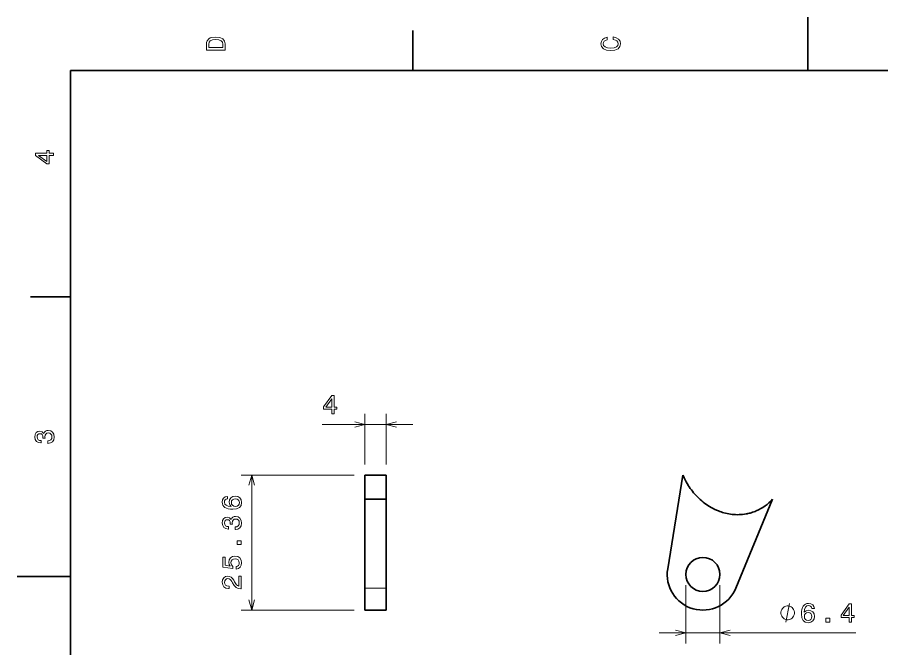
# Model space of a CAD drawing. Extents: x 0 to 297, y 0 to 210.
# Drawn here: x 0 to 162.4, y 91.4 to 210 of the extents above; entities that cross this region are included whole.
import ezdxf

# ---------------------------------------------------------------- set-up
doc = ezdxf.new("R2010")
doc.units = 0

msp = doc.modelspace()

# ---------------------------------------------------------------- linework, layer by layer
at = {"color": 7, "lineweight": 35, "ltscale": 0.25}
for p, q in [((148.5, 200), (148.5, 210)), ((10, 105), (0, 105))]:
    msp.add_line(p, q, dxfattribs=at)
at = {"color": 7, "lineweight": 35, "ltscale": 0.1875}
for p, q in [((74.300003, 200), (74.300003, 207.5)), ((10, 157.5), (2.5, 157.5))]:
    msp.add_line(p, q, dxfattribs=at)
at = {"color": 7, "lineweight": 35}
for p, q in [((287, 200), (10, 200)), ((10, 200), (10, 10))]:
    msp.add_line(p, q, dxfattribs=at)
at = {"color": 7, "lineweight": 13, "ltscale": 0.237343}
for p, q in [((65.310646, 126.040985), (65.310646, 135.534698)), ((69.310646, 126.040985), (69.310646, 135.534698))]:
    msp.add_line(p, q, dxfattribs=at)
at = {"color": 7, "lineweight": 13, "ltscale": 0.425901}
msp.add_line((57.274624, 133.534698), (74.310646, 133.534698), dxfattribs=at)
at = {"color": 7, "lineweight": 13}
for p, q in [((63.310646, 124.040985), (42.030846, 124.040985)), ((44.030846, 98.676437), (44.030846, 124.040985)), ((63.310646, 98.676437), (42.030846, 98.676437))]:
    msp.add_line(p, q, dxfattribs=at)
at = {"color": 7, "lineweight": 35, "ltscale": 0.1}
for p, q in [((69.310646, 124.040985), (65.310646, 124.040985)), ((69.310646, 119.478928), (65.310646, 119.478928)), ((69.310646, 98.676437), (65.310646, 98.676437))]:
    msp.add_line(p, q, dxfattribs=at)
at = {"color": 7, "lineweight": 35, "ltscale": 0.004714}
for p, q in [((65.310646, 124.040985), (65.310646, 123.852417)), ((69.310646, 124.040985), (69.310646, 123.852417))]:
    msp.add_line(p, q, dxfattribs=at)
at = {"color": 7, "lineweight": 35, "ltscale": 0.18143}
msp.add_line((65.310646, 123.852417), (65.310646, 116.59523), dxfattribs=at)
at = {"color": 7, "lineweight": 35, "ltscale": 0.109336}
msp.add_line((69.310646, 123.852417), (69.310646, 119.478996), dxfattribs=at)
at = {"color": 7, "lineweight": 35, "ltscale": 0.445475}
msp.add_line((125.045784, 124.040985), (122.180222, 106.453896), dxfattribs=at)
at = {"color": 7, "lineweight": 35, "ltscale": 0.005116}
msp.add_line((125.045784, 124.040985), (125.125275, 123.852417), dxfattribs=at)
at = {"color": 7, "lineweight": 35, "ltscale": 0.416561}
for p, q in [((65.310646, 102.816475), (65.310646, 119.478928)), ((69.310646, 102.816475), (69.310646, 119.478928))]:
    msp.add_line(p, q, dxfattribs=at)
at = {"color": 7, "lineweight": 35, "ltscale": 0.450762}
msp.add_line((134.984665, 102.816475), (141.87381, 119.478928), dxfattribs=at)
at = {"color": 7, "lineweight": 13, "ltscale": 0.1}
msp.add_line((69.310646, 102.816475), (65.310646, 102.816475), dxfattribs=at)
at = {"color": 7, "lineweight": 35, "ltscale": 0.103501}
for p, q in [((65.310646, 102.816475), (65.310646, 98.676437)), ((69.310646, 102.816475), (69.310646, 98.676437))]:
    msp.add_line(p, q, dxfattribs=at)
at = {"color": 8, "lineweight": 13, "ltscale": 0.274071}
for p, q in [((125.593018, 103.376434), (125.593018, 92.413582)), ((131.993011, 103.376434), (131.993011, 92.413582))]:
    msp.add_line(p, q, dxfattribs=at)
at = {"color": 8, "lineweight": 13}
msp.add_line((120.593018, 94.413582), (157.518768, 94.413582), dxfattribs=at)
at = {"color": 7, "lineweight": 13}
for points in [[(35.533215, 204.994965), (35.533215, 203.829971), (39.033215, 203.829971), (39.033215, 204.994965), (38.922264, 205.544678), (38.584366, 205.953171), (38.034657, 206.205338), (37.283215, 206.296112), (36.516644, 206.215424), (36.21405, 206.114563), (35.971977, 205.973343), (35.644165, 205.56485), (35.563473, 205.297562)], [(111.93206, 205.817017), (112.35569, 205.716141), (112.658287, 205.549713), (112.844887, 205.317734), (112.905403, 205.045395), (112.814629, 204.71759), (112.54229, 204.460388), (112.098488, 204.28891), (111.483215, 204.233429), (110.872986, 204.28891), (110.424141, 204.455338), (110.151802, 204.71254), (110.055984, 205.045395), (110.106415, 205.287476), (110.247627, 205.494247), (110.474571, 205.655624), (110.787247, 205.766571), (110.787247, 206.245682), (110.308144, 206.094391), (109.94503, 205.832138), (109.718086, 205.474075), (109.637398, 205.045395), (109.763474, 204.510818), (110.116501, 204.10231), (110.696472, 203.840057), (111.483215, 203.749283), (112.269958, 203.840057), (112.84993, 204.10231), (113.208, 204.510818), (113.329041, 205.045395), (113.233215, 205.51442), (112.965927, 205.892654), (112.527161, 206.159943), (111.93206, 206.301163)], [(35.951801, 204.959656), (36.027451, 205.342941), (36.259438, 205.605194), (36.672985, 205.761536), (37.283215, 205.811966), (37.873272, 205.756485), (38.286816, 205.600143), (38.533936, 205.332855), (38.614628, 204.959656), (38.614628, 204.298996), (35.951801, 204.298996)], [(6.833213, 184.02739), (6.833213, 184.481277), (5.965778, 184.481277), (5.965778, 184.98056), (5.56232, 184.98056), (5.56232, 184.481277), (3.408862, 184.481277), (3.408862, 184.022339), (5.521974, 182.489197), (5.965778, 182.489197), (5.965778, 184.02739)], [(5.56232, 182.912827), (3.993876, 184.02739), (5.56232, 184.02739)], [(59.070015, 135.534698), (59.523903, 135.534698), (59.523903, 136.40213), (60.023186, 136.40213), (60.023186, 136.805588), (59.523903, 136.805588), (59.523903, 138.959045), (59.064972, 138.959045), (57.53183, 136.845947), (57.53183, 136.40213), (59.070015, 136.40213)], [(57.95546, 136.805588), (59.070015, 138.374039), (59.070015, 136.805588)], [(5.73379, 129.979111), (5.769093, 129.979111), (6.253242, 130.059799), (6.616354, 130.296829), (6.848343, 130.670029), (6.934078, 131.164276), (6.848343, 131.688766), (6.626441, 132.082138), (6.273415, 132.334305), (5.819525, 132.425079), (5.521974, 132.384735), (5.279899, 132.273788), (5.0933, 132.092224), (4.957133, 131.850143), (4.684798, 132.177963), (4.251081, 132.293961), (3.857709, 132.218307), (3.560158, 132.00145), (3.373559, 131.648422), (3.307997, 131.164276), (3.388689, 130.710388), (3.610591, 130.362396), (3.963617, 130.135452), (4.432637, 130.059799), (4.46794, 130.059799), (4.46794, 130.508652), (4.145173, 130.548996), (3.913184, 130.680115), (3.771974, 130.891937), (3.721542, 131.189484), (3.761888, 131.451736), (3.867795, 131.643372), (4.039265, 131.759369), (4.271254, 131.804764), (4.518372, 131.759369), (4.684798, 131.638336), (4.785663, 131.426514), (4.815922, 131.139053), (4.810879, 130.942368), (5.209294, 130.942368), (5.199208, 131.189484), (5.244596, 131.507217), (5.365634, 131.744247), (5.56232, 131.885452), (5.819525, 131.935883), (6.112032, 131.880417), (6.328891, 131.734161), (6.465058, 131.502167), (6.510447, 131.194534), (6.460014, 130.876801), (6.308718, 130.644821), (6.066643, 130.498566), (5.73379, 130.443085)], [(39.47393, 120.04113), (39.065426, 119.945313), (38.762833, 119.723404), (38.57119, 119.38047), (38.50563, 118.936661), (38.540932, 118.639114), (38.636753, 118.381912), (38.793095, 118.154961), (39.014996, 117.963318), (39.292374, 117.812027), (39.630268, 117.701073), (40.028683, 117.63047), (40.477531, 117.610291), (41.193668, 117.690987), (41.713123, 117.938103), (42.025803, 118.336517), (42.13171, 118.881187), (42.040932, 119.370384), (41.803902, 119.743576), (41.430702, 119.985657), (40.956638, 120.071388), (40.477531, 119.985657), (40.109375, 119.753662), (39.877388, 119.395599), (39.796696, 118.95179), (39.89756, 118.472687), (40.185024, 118.114616), (39.630268, 118.190262), (39.231853, 118.351646), (38.994823, 118.59877), (38.914131, 118.941704), (38.954475, 119.193871), (39.060383, 119.385513), (39.236897, 119.511589), (39.47393, 119.577156)], [(40.961681, 119.582199), (41.279404, 119.526718), (41.521481, 119.385513), (41.682861, 119.158569), (41.733295, 118.876144), (41.682861, 118.578598), (41.526524, 118.351646), (41.284447, 118.205399), (40.966724, 118.160004), (40.654045, 118.210442), (40.417011, 118.351646), (40.265717, 118.583633), (40.210239, 118.896317), (40.265717, 119.168655), (40.411968, 119.385513), (40.649002, 119.526718)], [(40.931423, 113.823837), (40.966724, 113.823837), (41.450874, 113.904533), (41.813988, 114.141563), (42.045975, 114.514763), (42.13171, 115.008995), (42.045975, 115.533493), (41.824074, 115.926865), (41.471046, 116.179024), (41.017159, 116.269806), (40.719608, 116.229462), (40.477531, 116.118507), (40.290932, 115.936951), (40.154766, 115.694878), (39.882431, 116.02269), (39.448711, 116.13868), (39.05534, 116.063034), (38.75779, 115.846176), (38.57119, 115.493149), (38.50563, 115.008995), (38.586323, 114.555107), (38.808224, 114.207123), (39.161247, 113.980179), (39.630268, 113.904533), (39.665573, 113.904533), (39.665573, 114.353378), (39.342804, 114.393723), (39.110817, 114.524849), (38.969608, 114.736664), (38.919174, 115.03421), (38.959518, 115.296463), (39.065426, 115.488106), (39.236897, 115.604095), (39.468887, 115.64949), (39.716003, 115.604095), (39.882431, 115.483063), (39.983295, 115.271248), (40.013554, 114.98378), (40.008511, 114.787094), (40.406925, 114.787094), (40.396839, 115.03421), (40.44223, 115.351936), (40.563267, 115.588966), (40.759953, 115.730179), (41.017159, 115.780609), (41.309666, 115.725136), (41.526524, 115.57888), (41.662689, 115.346893), (41.70808, 115.039261), (41.657646, 114.721535), (41.506351, 114.489548), (41.264275, 114.343292), (40.931423, 114.287819)], [(42.030846, 111.010727), (42.030846, 111.706696), (41.279404, 111.706696), (41.279404, 111.010727)], [(41.118023, 106.371964), (41.531567, 106.482918), (41.854332, 106.730034), (42.056061, 107.093147), (42.13171, 107.557121), (42.040932, 108.06649), (41.793816, 108.464905), (41.400444, 108.717064), (40.896118, 108.812889), (40.427101, 108.72715), (40.058945, 108.485077), (39.821911, 108.106834), (39.736176, 107.617645), (39.796696, 107.239403), (39.963123, 106.946892), (39.020039, 107.088104), (39.020039, 108.621246), (38.606495, 108.621246), (38.606495, 106.750206), (40.462402, 106.472832), (40.462402, 106.876289), (40.225368, 107.168793), (40.139637, 107.541992), (40.19511, 107.864761), (40.356495, 108.111877), (40.603611, 108.268219), (40.921337, 108.323692), (41.239059, 108.268219), (41.486176, 108.106834), (41.642517, 107.859718), (41.697994, 107.541992), (41.662689, 107.274704), (41.546696, 107.067932), (41.365139, 106.916634), (41.118023, 106.840988)], [(42.030846, 102.656113), (42.030846, 105.061737), (41.59713, 105.061737), (41.59713, 103.160439), (41.360096, 103.266342), (41.16341, 103.447899), (40.80534, 104.007698), (40.654045, 104.305252), (40.437187, 104.638107), (40.185024, 104.875137), (39.887474, 105.011299), (39.549576, 105.061737), (39.125946, 104.975998), (38.793095, 104.738968), (38.58128, 104.375854), (38.50563, 103.906837), (38.591366, 103.422684), (38.828396, 103.054527), (39.206638, 102.817497), (39.705917, 102.736809), (39.776524, 102.736809), (39.776524, 103.19574), (39.736176, 103.19574), (39.393238, 103.241127), (39.141075, 103.377296), (38.979694, 103.594154), (38.924217, 103.881622), (38.974651, 104.174126), (39.100731, 104.390984), (39.297417, 104.532196), (39.544533, 104.582626), (39.776524, 104.547325), (39.973209, 104.451508), (40.14468, 104.290123), (40.295975, 104.068222), (40.457359, 103.770668), (40.770039, 103.276436), (41.10289, 102.928452), (41.506351, 102.72168), (42.015717, 102.656113)]]:
    msp.add_lwpolyline(points, close=True, dxfattribs=at)
for points in [[(63.378796, 133.017059), (65.310646, 133.534698), (63.378796, 134.052338)], [(71.2425, 134.052338), (69.310646, 133.534698), (71.2425, 133.017059)], [(44.548485, 122.109131), (44.030846, 124.040985), (43.51321, 122.109131)], [(43.51321, 100.608284), (44.030846, 98.676437), (44.548485, 100.608284)]]:
    msp.add_lwpolyline(points, dxfattribs=at)
at = {"color": 7, "lineweight": 35}
msp.add_lwpolyline([(125.125275, 123.852417), (125.289688, 123.486427), (125.465302, 123.125641), (125.651978, 122.770409), (125.849564, 122.421066), (125.9524, 122.248711), (126.057907, 122.077957), (126.239632, 121.797066), (126.428627, 121.520966), (126.624794, 121.249878), (126.828026, 120.984009), (127.038223, 120.723595), (127.255272, 120.468842), (127.501816, 120.195442), (127.756348, 119.929474), (128.018707, 119.671257), (128.288727, 119.421089), (128.566223, 119.179298), (128.851013, 118.94619), (129.142868, 118.722092), (129.441589, 118.507309), (129.746979, 118.30217), (130.058777, 118.10701), (130.37674, 117.922134), (130.700638, 117.747879), (131.028046, 117.585594), (131.194763, 117.508133), (131.362793, 117.433533), (131.529999, 117.362701), (131.698395, 117.294731), (131.954727, 117.197662), (132.213516, 117.107361), (132.474609, 117.023956), (132.737839, 116.947586), (133.047424, 116.867531), (133.359406, 116.797424), (133.673492, 116.737434), (133.989349, 116.687759), (134.306686, 116.64856), (134.625137, 116.619995), (134.944366, 116.602203), (135.264023, 116.595322), (135.597122, 116.599869), (135.92984, 116.616478), (136.261719, 116.645241), (136.592316, 116.686203), (136.921143, 116.739403), (137.084747, 116.770592), (137.247757, 116.80484), (137.464035, 116.855255), (137.678986, 116.911079), (137.892456, 116.972298), (138.130692, 117.047585), (138.366684, 117.129623), (138.60025, 117.218346), (138.831207, 117.313698)], dxfattribs=at)
at = {"color": 8, "lineweight": 13}
for points in [[(146.010712, 98.163582), (146.010712, 98.280251), (145.952377, 98.51358), (145.894043, 98.688583), (145.835709, 98.805252), (145.71904, 98.980247), (145.544037, 99.155251), (145.369034, 99.271919), (145.252365, 99.330254), (145.077377, 99.38858), (144.84404, 99.446915), (144.727371, 99.446915), (144.610703, 99.446915), (144.377365, 99.38858), (144.202377, 99.330254), (144.085709, 99.271919), (143.910706, 99.155251), (143.735703, 98.980247), (143.619034, 98.805252), (143.560699, 98.688583), (143.502365, 98.51358), (143.444031, 98.280251), (143.444031, 98.163582), (143.444031, 98.046921), (143.502365, 97.813583), (143.560699, 97.63858), (143.619034, 97.521919), (143.735703, 97.346916), (143.910706, 97.171921), (144.085709, 97.055252), (144.202377, 96.996918), (144.377365, 96.938583), (144.610703, 96.880249), (144.727371, 96.880249), (144.84404, 96.880249), (145.077377, 96.938583), (145.252365, 96.996918), (145.369034, 97.055252), (145.544037, 97.171921), (145.71904, 97.346916), (145.835709, 97.521919), (145.894043, 97.63858), (145.952377, 97.813583), (146.010712, 98.046921)], [(149.73909, 98.970497), (149.643265, 99.378998), (149.421371, 99.681595), (149.07843, 99.873238), (148.634628, 99.938797), (148.337067, 99.903496), (148.079865, 99.807678), (147.852921, 99.651337), (147.661285, 99.429436), (147.509979, 99.152054), (147.399033, 98.814163), (147.32843, 98.415749), (147.308258, 97.966896), (147.388947, 97.250763), (147.636063, 96.731308), (148.034485, 96.418625), (148.579147, 96.312721), (149.068344, 96.403496), (149.441544, 96.640526), (149.683609, 97.013725), (149.769348, 97.487793), (149.683609, 97.966896), (149.45163, 98.335052), (149.093552, 98.567039), (148.64975, 98.647736), (148.170654, 98.546867), (147.812576, 98.259407), (147.888229, 98.814163), (148.049606, 99.212578), (148.296722, 99.449608), (148.639664, 99.530296), (148.89183, 99.489952), (149.083466, 99.384048), (149.209549, 99.207535), (149.275116, 98.970497)], [(156.278137, 96.413582), (156.732025, 96.413582), (156.732025, 97.281021), (157.231308, 97.281021), (157.231308, 97.684479), (156.732025, 97.684479), (156.732025, 99.837936), (156.273102, 99.837936), (154.73996, 97.724823), (154.73996, 97.281021), (156.278137, 97.281021)], [(155.163589, 97.684479), (156.278137, 99.252922), (156.278137, 97.684479)], [(149.280151, 97.48275), (149.224686, 97.165024), (149.083466, 96.922951), (148.856522, 96.761566), (148.574097, 96.711136), (148.27655, 96.761566), (148.049606, 96.917908), (147.903351, 97.159981), (147.857971, 97.477707), (147.908401, 97.790382), (148.049606, 98.02742), (148.281601, 98.178711), (148.594284, 98.234192), (148.866608, 98.178711), (149.083466, 98.032463), (149.224686, 97.795425)], [(151.916748, 96.413582), (152.612717, 96.413582), (152.612717, 97.165024), (151.916748, 97.165024)]]:
    msp.add_lwpolyline(points, close=True, dxfattribs=at)
for points in [[(144.377365, 96.413582), (145.077377, 99.913582)], [(123.661163, 93.89595), (125.593018, 94.413582), (123.661163, 94.931221)], [(133.924866, 94.931221), (131.993011, 94.413582), (133.924866, 93.89595)]]:
    msp.add_lwpolyline(points, dxfattribs=at)
at = {"color": 7, "lineweight": 35}
msp.add_circle((128.793015, 105.376434), 3.2, dxfattribs=at)
for centre, radius, start, end in [((135.297699, 125.494522), 8.911842, 293.360733, 317.548776), ((128.793015, 105.376434), 6.7, 170.745782, 337.537229)]:
    msp.add_arc(centre, radius, start, end, dxfattribs=at)

doc.saveas('drawing.dxf')
